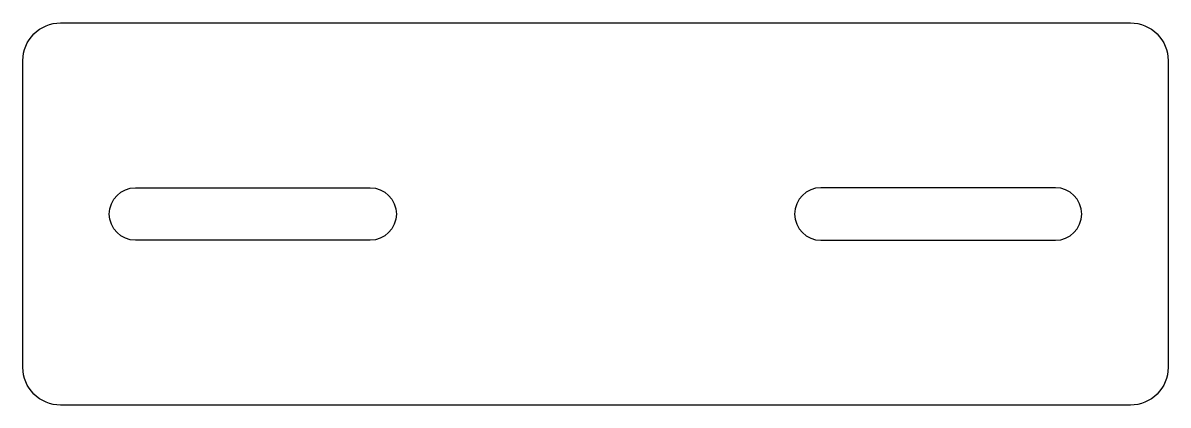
# Model space of a CAD drawing. Header units: millimetres. Extents: x -76 to 76, y -25 to 25.
import ezdxf

# ---------------------------------------------------------------- set-up
doc = ezdxf.new("R2010")
doc.units = ezdxf.units.MM
doc.layers.get('0').update_dxf_attribs({"linetype": 'CONTINUOUS'})

msp = doc.modelspace()

# ---------------------------------------------------------------- linework, layer by layer
for points in [[(71.2, 25.4, -0.414214), (76.2, 20.4), (76.2, -20.4, -0.414214), (71.2, -25.4), (-71.2, -25.4, -0.414214), (-76.2, -20.4), (-76.2, 20.4, -0.414214), (-71.2, 25.4)], [(-30, 3.5, -1), (-30, -3.5), (-61.2, -3.5, -1), (-61.2, 3.5)], [(61.2, 3.5), (30, 3.5, 1), (30, -3.5), (61.2, -3.5, 1)]]:
    msp.add_lwpolyline(points, format="xyb", close=True)

doc.saveas('drawing.dxf')
